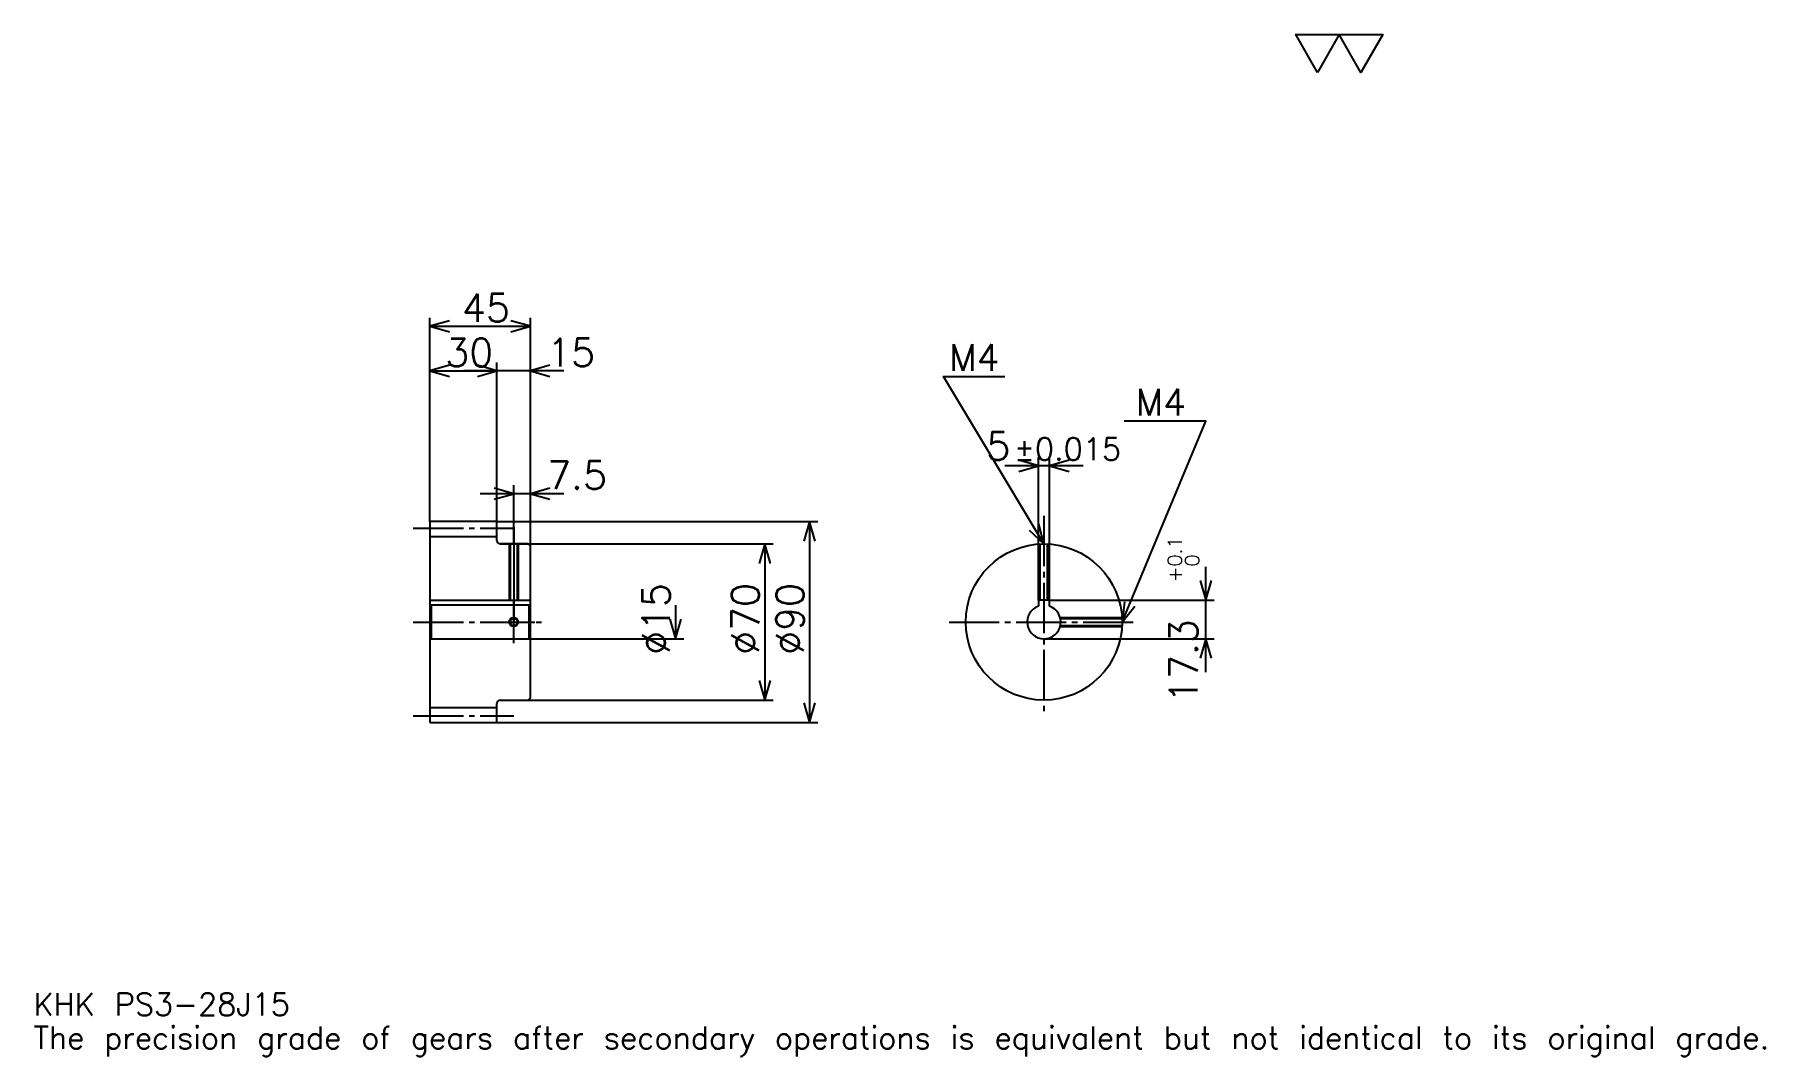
# Model space of a CAD drawing. Extents: x 25 to 801, y 9 to 467.
import ezdxf

# ---------------------------------------------------------------- set-up
doc = ezdxf.new("R2010")
doc.units = 0
doc.linetypes.add('DASHDOT', pattern=[30, 22.5, -2.5, 2.5, -2.5])
doc.layers.get('0').update_dxf_attribs({"linetype": 'CONTINUOUS'})
doc.layers.add('DASHDOT', color=6, linetype='DASHDOT')
doc.styles.add('KANJI', font='TXT', dxfattribs={"bigfont": 'BIGFONT'})

msp = doc.modelspace()

# ---------------------------------------------------------------- linework, layer by layer
at = {"color": 5}
for p, q in [((202.5, 248.75), (202.5, 340)), ((202.5, 336.25), (247.5, 336.25)), ((247.5, 248.75), (247.5, 340)), ((232.5, 248.75), (232.5, 320)), ((202.5, 316.25), (232.5, 316.25)), ((262.5, 316.25), (217.5, 316.25)), ((495, 273.75), (460, 273.75)), ((475, 213.550003), (475, 277.5)), ((480, 213.550003), (480, 277.5)), ((240, 248.75), (240, 265)), ((262.5, 261.25), (225, 261.25)), ((202.5, 248.649994), (202.5, 248.75)), ((232.399994, 248.75), (247.5, 248.75)), ((232.5, 248.649994), (232.5, 248.75)), ((240, 238.75), (240, 248.75)), ((240, 238.75), (240, 248.75)), ((247.5, 248.75), (376.25, 248.75)), ((247.5, 237.75), (247.5, 248.75)), ((372.5, 248.75), (372.5, 158.75)), ((234, 238.75), (247.5, 238.75)), ((247.5, 238.75), (356.25, 238.75)), ((352.5, 238.75), (352.5, 168.75)), ((550, 181.25), (550, 228.550003)), ((312.5, 211.25), (312.5, 196.25)), ((480, 213.550003), (553.75, 213.550003)), ((247.5, 196.25), (316.25, 196.25)), ((477.5, 196.25), (553.75, 196.25)), ((234, 168.75), (247.5, 168.75)), ((247.5, 168.75), (356.25, 168.75)), ((232.399994, 158.75), (247.5, 158.75)), ((247.5, 158.75), (376.25, 158.75))]:
    msp.add_line(p, q, dxfattribs=at)
at = {"color": 4}
for p, q in [((202.5, 242), (232.5, 242)), ((202.5, 213.550003), (247.5, 213.550003)), ((203, 211.25), (203, 196.25)), ((247, 211.25), (247.5, 211.75)), ((247, 196.25), (247.5, 195.75)), ((202.5, 165.5), (232.5, 165.5))]:
    msp.add_line(p, q, dxfattribs=at)
at = {"color": 7}
msp.add_lwpolyline([(600, 450), (590.25, 466.899994), (629.25, 466.899994), (619.5, 450), (609.75, 466.899994), (600, 450)], dxfattribs=at)
at = {"color": 5}
for points in [[(211.25, 338.75), (202.5, 336.25), (211.25, 333.75)], [(238.75, 333.75), (247.5, 336.25), (238.75, 338.75)], [(211.25, 318.75), (202.5, 316.25), (211.25, 313.75)], [(223.75, 313.75), (232.5, 316.25), (223.75, 318.75)], [(223.75, 313.75), (232.5, 316.25), (223.75, 318.75)], [(256.25, 318.75), (247.5, 316.25), (256.25, 313.75)], [(477.5, 238.75), (432.5, 313.75), (460, 313.75)], [(512.5, 203.75), (550, 293.75), (513.5, 293.75)], [(466.25, 271.25), (475, 273.75), (466.25, 276.25)], [(488.75, 276.25), (480, 273.75), (488.75, 271.25)], [(231.25, 258.75), (240, 261.25), (231.25, 263.75)], [(256.25, 263.75), (247.5, 261.25), (256.25, 258.75)], [(375, 240), (372.5, 248.75), (370, 240)], [(470.854431, 244.966827), (477.5, 238.75), (475.141907, 247.539307)], [(355, 230), (352.5, 238.75), (350, 230)], [(547.5, 222.300003), (550, 213.550003), (552.5, 222.300003)], [(513.557678, 212.788467), (512.5, 203.75), (518.173096, 210.865387)], [(310, 205), (312.5, 196.25), (315, 205)], [(552.5, 187.5), (550, 196.25), (547.5, 187.5)], [(350, 177.5), (352.5, 168.75), (355, 177.5)], [(370, 167.5), (372.5, 158.75), (375, 167.5)]]:
    msp.add_lwpolyline(points, dxfattribs=at)
at = {"color": 4}
for points in [[(232.5, 240.25), (232.5, 248.649994), (232.399994, 248.75), (202.600006, 248.75), (202.5, 248.649994), (202.5, 195.75)], [(234, 168.75), (246.5, 168.75), (247.5, 169.75), (247.5, 237.75), (246.5, 238.75), (234, 238.75)], [(238, 238.75), (238, 213.550003)], [(238.380005, 238.75), (238.380005, 213.550003)], [(241.619995, 238.75), (241.619995, 213.550003)], [(242, 238.75), (242, 213.550003)], [(475.5, 213.550003), (475.5, 238.69281)], [(475.880005, 213.550003), (475.880005, 238.712494)], [(479.119995, 213.550003), (479.119995, 238.712494)], [(479.5, 213.550003), (479.5, 238.69281)], [(202.5, 195.75), (203, 196.25), (247, 196.25), (247, 211.25), (203, 211.25), (202.5, 211.75)], [(480, 210.821075), (480, 213.550003), (475, 213.550003), (475, 210.821075)], [(484.728424, 205.75), (512.44281, 205.75)], [(484.728424, 201.75), (512.44281, 201.75)], [(484.822937, 205.369995), (512.462524, 205.369995)], [(484.822937, 202.130005), (512.462524, 202.130005)], [(202.5, 195.75), (202.5, 158.850006), (202.600006, 158.75), (232.399994, 158.75), (232.5, 158.850006), (232.5, 167.25)]]:
    msp.add_lwpolyline(points, dxfattribs=at)
for centre, radius in [((477.5, 203.75), 35), ((240, 203.75), 1.62)]:
    msp.add_circle(centre, radius, dxfattribs=at)
at = {"color": 7}
msp.add_circle((240, 203.75), 2, dxfattribs=at)
at = {"color": 4}
for centre, radius, start, end in [((234, 240.25), 1.5, 180, 270), ((477.5, 203.75), 7.5, 109.471220943, 70.528779057), ((234, 167.25), 1.5, 90, 180)]:
    msp.add_arc(centre, radius, start, end, dxfattribs=at)
at = {"layer": 'DASHDOT', "color": 7}
for p, q in [((477.5, 251.25), (477.5, 161.25)), ((195, 245.75), (240, 245.75)), ((240, 238.75), (240, 203.75)), ((195, 203.75), (255, 203.75)), ((435, 203.75), (520, 203.75)), ((195, 161.75), (240, 161.75))]:
    msp.add_line(p, q, dxfattribs=at)
for points in [[(240, 246.25), (240, 206.050003)], [(240, 194.25), (240, 213.25)], [(230.5, 203.75), (249.5, 203.75)]]:
    msp.add_lwpolyline(points, dxfattribs=at)

# ---------------------------------------------------------------- texts
at = {"color": 7, "style": 'KANJI'}
for s, height, p in [('45', 12.5, (216.875, 338.25)), ('30', 12.5, (209.375, 318.25)), ('15', 12.5, (255, 318.25)), ('M4', 12, (435, 316.25)), ('M4', 12, (518.5, 296.25)), ('5', 12.5, (451.69751, 276.25)), ('%%p0.015', 10, (464.070984, 276.25)), ('7.5', 12.5, (255, 263.25)), ('KHK PS3-28J15', 10, (25, 27.5)), ('The precision grade of gears after secondary operations is equivalent but not identical to its original grade.', 10, (25, 12.5))]:
    msp.add_text(s, height=height, dxfattribs=at).set_placement(p)
for s, height, p in [('0.1', 6.25, (539.25, 228.632965)), ('0', 6.25, (547, 228.632965)), ('+', 6.25, (539.25, 221.632965)), ('%%c15', 12.5, (310, 189.0625)), ('%%c70', 12.5, (350, 189.0625)), ('%%c90', 12.5, (370, 189.0625)), ('17.3', 12.5, (546.25, 167.528015))]:
    msp.add_text(s, height=height, rotation=90, dxfattribs=at).set_placement(p)

doc.saveas('drawing.dxf')
